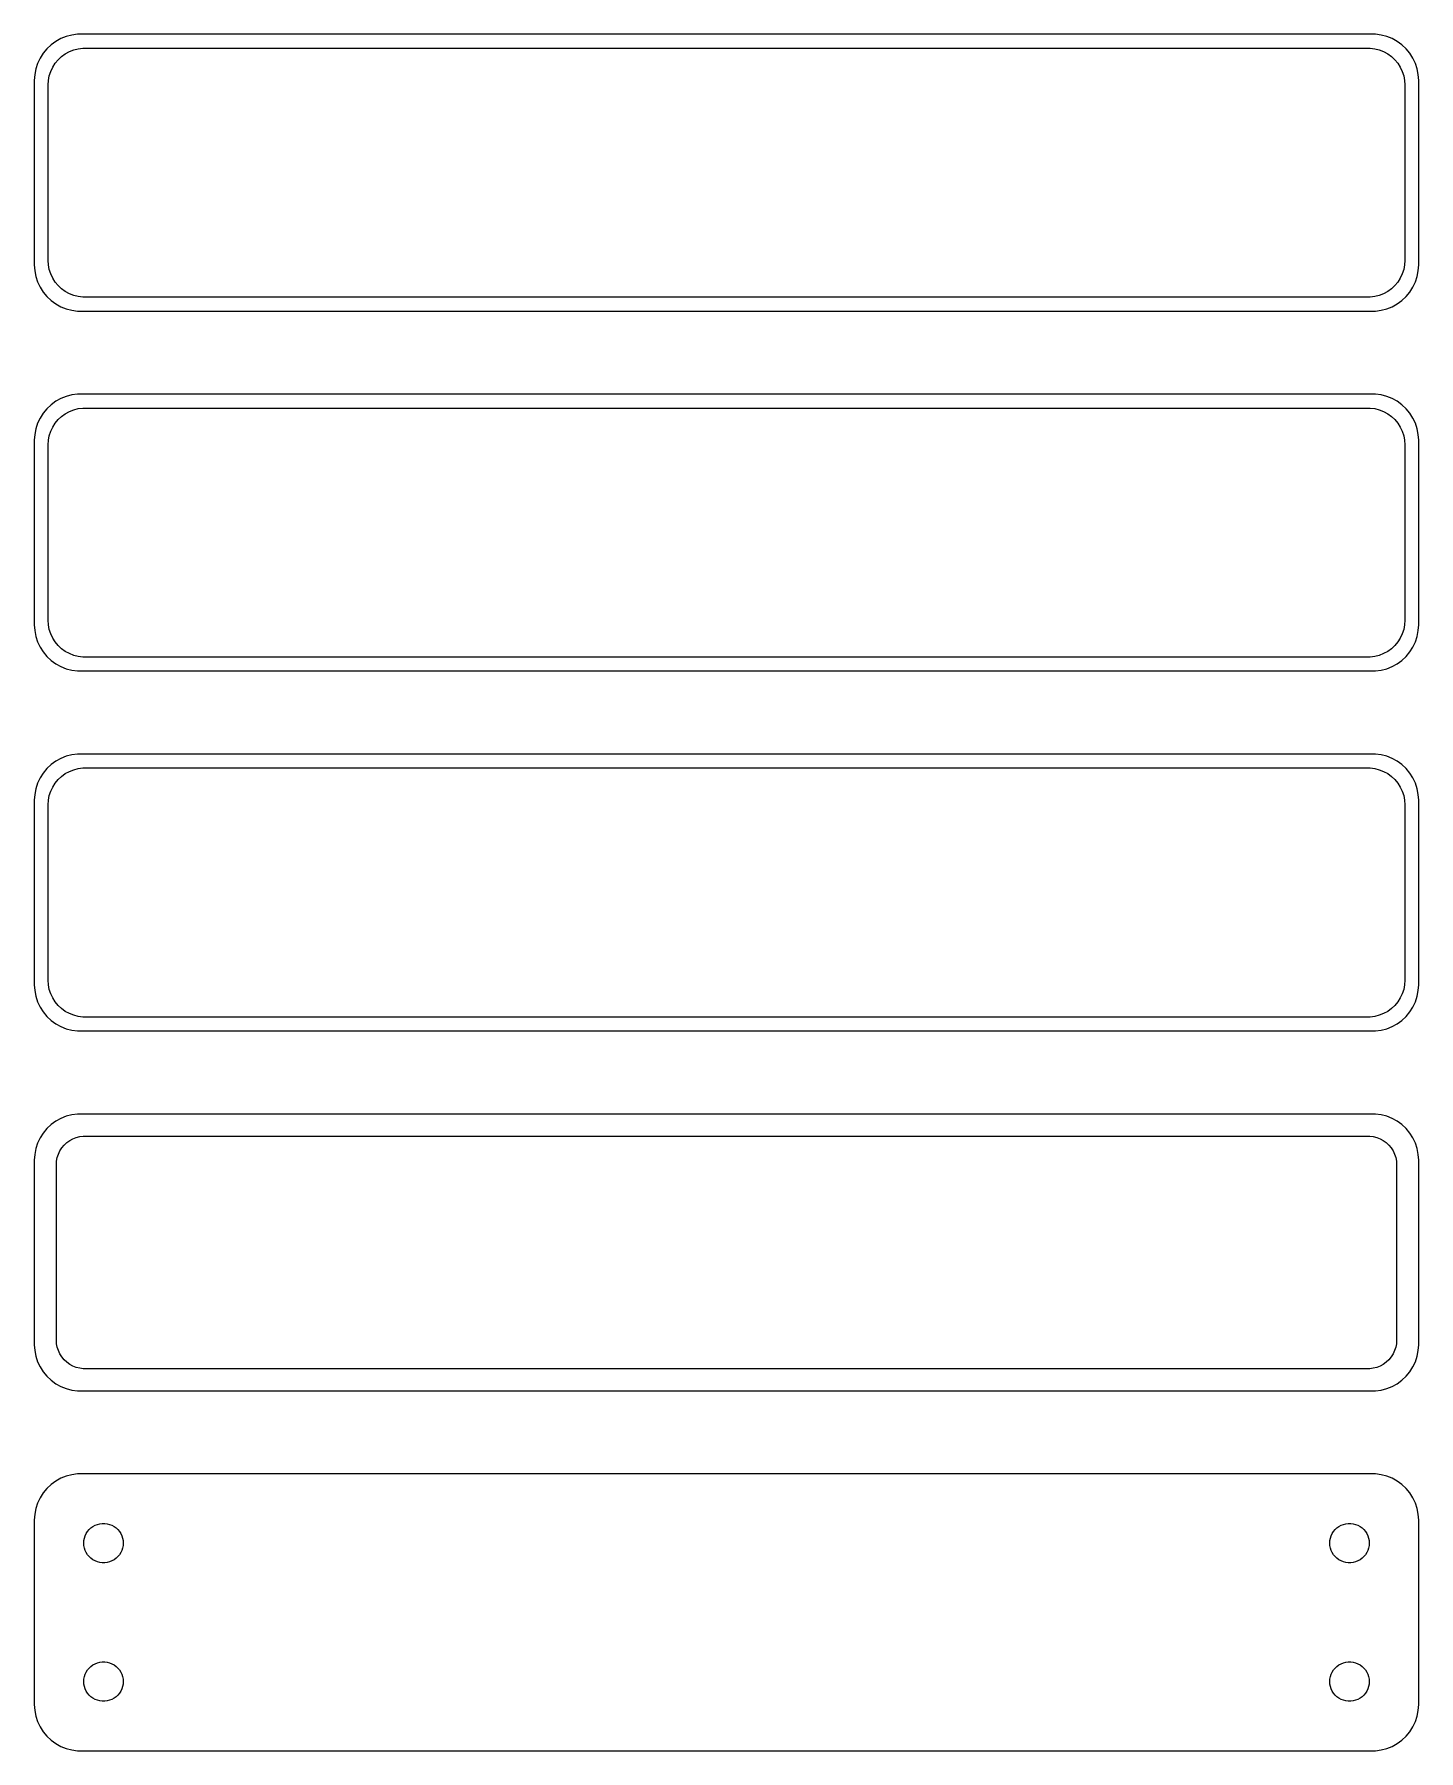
# Model space of a CAD drawing. Header units: metres. Extents: x -75 to 75, y 180 to 366.
import ezdxf

# ---------------------------------------------------------------- set-up
doc = ezdxf.new("R2010")
doc.units = ezdxf.units.M

msp = doc.modelspace()

# ---------------------------------------------------------------- linework, layer by layer
for p, q in [((-73.1871, 364.853), (-73.6448, 364.423)), ((-72.6791, 365.222), (-73.1871, 364.853)), ((-72.1289, 365.524), (-72.6791, 365.222)), ((-71.5451, 365.755), (-72.1289, 365.524)), ((-70.9369, 365.911), (-71.5451, 365.755)), ((-70.3139, 365.99), (-70.9369, 365.911)), ((70.3139, 365.99), (-70.3139, 365.99)), ((70.9369, 365.911), (70.3139, 365.99)), ((71.5451, 365.755), (70.9369, 365.911)), ((72.1289, 365.524), (71.5451, 365.755)), ((72.6791, 365.222), (72.1289, 365.524)), ((73.1871, 364.853), (72.6791, 365.222)), ((73.6448, 364.423), (73.1871, 364.853)), ((-74.6489, 362.841), (-74.8429, 362.243)), ((-74.3815, 363.409), (-74.6489, 362.841)), ((-74.0451, 363.939), (-74.3815, 363.409)), ((-73.6448, 364.423), (-74.0451, 363.939)), ((-73.0052, 362.427), (-72.7361, 362.851)), ((-72.7361, 362.851), (-72.4159, 363.238)), ((-72.4159, 363.238), (-72.0497, 363.582)), ((-72.0497, 363.582), (-71.6433, 363.877)), ((-71.6433, 363.877), (-71.2031, 364.119)), ((-71.2031, 364.119), (-70.7361, 364.304)), ((-70.7361, 364.304), (-70.2495, 364.429)), ((-70.2495, 364.429), (-69.7512, 364.492)), ((-69.7512, 364.492), (69.7512, 364.492)), ((69.7512, 364.492), (70.2495, 364.429)), ((70.2495, 364.429), (70.7361, 364.304)), ((70.7361, 364.304), (71.2031, 364.119)), ((71.2031, 364.119), (71.6433, 363.877)), ((71.6433, 363.877), (72.0497, 363.582)), ((72.0497, 363.582), (72.4159, 363.238)), ((72.4159, 363.238), (72.7361, 362.851)), ((72.7361, 362.851), (73.0052, 362.427)), ((74.0451, 363.939), (73.6448, 364.423)), ((74.3815, 363.409), (74.0451, 363.939)), ((74.6489, 362.841), (74.3815, 363.409)), ((74.8429, 362.243), (74.6489, 362.841)), ((-74.9606, 361.627), (-75, 361)), ((-75, 361), (-75, 341)), ((-74.8429, 362.243), (-74.9606, 361.627)), ((-73.5, 360.5), (-73.4685, 361.001)), ((-73.4685, 361.001), (-73.3743, 361.495)), ((-73.3743, 361.495), (-73.2191, 361.972)), ((-73.2191, 361.972), (-73.0052, 362.427)), ((73.0052, 362.427), (73.2191, 361.972)), ((73.2191, 361.972), (73.3743, 361.495)), ((73.3743, 361.495), (73.4685, 361.001)), ((73.4685, 361.001), (73.5, 360.5)), ((74.9606, 361.627), (74.8429, 362.243)), ((75, 361), (74.9606, 361.627)), ((75, 341), (75, 361)), ((-73.5, 341.5), (-73.5, 360.5)), ((73.5, 360.5), (73.5, 341.5)), ((-75, 341), (-74.9606, 340.373)), ((-74.9606, 340.373), (-74.8429, 339.757)), ((-73.4685, 340.999), (-73.5, 341.5)), ((-73.3743, 340.505), (-73.4685, 340.999)), ((-73.2191, 340.028), (-73.3743, 340.505)), ((73.3743, 340.505), (73.2191, 340.028)), ((73.4685, 340.999), (73.3743, 340.505)), ((73.5, 341.5), (73.4685, 340.999)), ((74.8429, 339.757), (74.9606, 340.373)), ((74.9606, 340.373), (75, 341)), ((-74.8429, 339.757), (-74.6489, 339.159)), ((-74.6489, 339.159), (-74.3815, 338.591)), ((-74.3815, 338.591), (-74.0451, 338.061)), ((-73.0052, 339.573), (-73.2191, 340.028)), ((-72.7361, 339.149), (-73.0052, 339.573)), ((-72.4159, 338.762), (-72.7361, 339.149)), ((-72.0497, 338.418), (-72.4159, 338.762)), ((72.4159, 338.762), (72.0497, 338.418)), ((72.7361, 339.149), (72.4159, 338.762)), ((73.0052, 339.573), (72.7361, 339.149)), ((73.2191, 340.028), (73.0052, 339.573)), ((74.0451, 338.061), (74.3815, 338.591)), ((74.3815, 338.591), (74.6489, 339.159)), ((74.6489, 339.159), (74.8429, 339.757)), ((-74.0451, 338.061), (-73.6448, 337.577)), ((-73.6448, 337.577), (-73.1871, 337.147)), ((-73.1871, 337.147), (-72.6791, 336.778)), ((-72.6791, 336.778), (-72.1289, 336.476)), ((-71.6433, 338.123), (-72.0497, 338.418)), ((-71.2031, 337.881), (-71.6433, 338.123)), ((-70.7361, 337.696), (-71.2031, 337.881)), ((-70.2495, 337.571), (-70.7361, 337.696)), ((-69.7512, 337.508), (-70.2495, 337.571)), ((69.7512, 337.508), (-69.7512, 337.508)), ((70.2495, 337.571), (69.7512, 337.508)), ((70.7361, 337.696), (70.2495, 337.571)), ((71.2031, 337.881), (70.7361, 337.696)), ((71.6433, 338.123), (71.2031, 337.881)), ((72.0497, 338.418), (71.6433, 338.123)), ((72.1289, 336.476), (72.6791, 336.778)), ((72.6791, 336.778), (73.1871, 337.147)), ((73.1871, 337.147), (73.6448, 337.577)), ((73.6448, 337.577), (74.0451, 338.061)), ((-72.1289, 336.476), (-71.5451, 336.245)), ((-71.5451, 336.245), (-70.9369, 336.089)), ((-70.9369, 336.089), (-70.3139, 336.01)), ((-70.3139, 336.01), (70.3139, 336.01)), ((70.3139, 336.01), (70.9369, 336.089)), ((70.9369, 336.089), (71.5451, 336.245)), ((71.5451, 336.245), (72.1289, 336.476)), ((-73.1871, 325.853), (-73.6448, 325.423)), ((-72.6791, 326.222), (-73.1871, 325.853)), ((-72.1289, 326.524), (-72.6791, 326.222)), ((-71.5451, 326.755), (-72.1289, 326.524)), ((-70.9369, 326.911), (-71.5451, 326.755)), ((-70.3139, 326.99), (-70.9369, 326.911)), ((70.3139, 326.99), (-70.3139, 326.99)), ((-70.2495, 325.429), (-69.7512, 325.492)), ((-69.7512, 325.492), (69.7512, 325.492)), ((69.7512, 325.492), (70.2495, 325.429)), ((70.9369, 326.911), (70.3139, 326.99)), ((71.5451, 326.755), (70.9369, 326.911)), ((72.1289, 326.524), (71.5451, 326.755)), ((72.6791, 326.222), (72.1289, 326.524)), ((73.1871, 325.853), (72.6791, 326.222)), ((73.6448, 325.423), (73.1871, 325.853)), ((-74.6489, 323.841), (-74.8429, 323.243)), ((-74.3815, 324.409), (-74.6489, 323.841)), ((-74.0451, 324.939), (-74.3815, 324.409)), ((-73.6448, 325.423), (-74.0451, 324.939)), ((-73.0052, 323.427), (-72.7361, 323.851)), ((-72.7361, 323.851), (-72.4159, 324.238)), ((-72.4159, 324.238), (-72.0497, 324.582)), ((-72.0497, 324.582), (-71.6433, 324.877)), ((-71.6433, 324.877), (-71.2031, 325.119)), ((-71.2031, 325.119), (-70.7361, 325.304)), ((-70.7361, 325.304), (-70.2495, 325.429)), ((70.2495, 325.429), (70.7361, 325.304)), ((70.7361, 325.304), (71.2031, 325.119)), ((71.2031, 325.119), (71.6433, 324.877)), ((71.6433, 324.877), (72.0497, 324.582)), ((72.0497, 324.582), (72.4159, 324.238)), ((72.4159, 324.238), (72.7361, 323.851)), ((72.7361, 323.851), (73.0052, 323.427)), ((74.0451, 324.939), (73.6448, 325.423)), ((74.3815, 324.409), (74.0451, 324.939)), ((74.6489, 323.841), (74.3815, 324.409)), ((74.8429, 323.243), (74.6489, 323.841)), ((-74.9606, 322.627), (-75, 322)), ((-75, 322), (-75, 302)), ((-74.8429, 323.243), (-74.9606, 322.627)), ((-73.5, 321.5), (-73.4685, 322.001)), ((-73.4685, 322.001), (-73.3743, 322.495)), ((-73.3743, 322.495), (-73.2191, 322.972)), ((-73.2191, 322.972), (-73.0052, 323.427)), ((73.0052, 323.427), (73.2191, 322.972)), ((73.2191, 322.972), (73.3743, 322.495)), ((73.3743, 322.495), (73.4685, 322.001)), ((73.4685, 322.001), (73.5, 321.5)), ((74.9606, 322.627), (74.8429, 323.243)), ((75, 322), (74.9606, 322.627)), ((75, 302), (75, 322)), ((-73.5, 302.5), (-73.5, 321.5)), ((73.5, 321.5), (73.5, 302.5)), ((-75, 302), (-74.9606, 301.373)), ((-74.9606, 301.373), (-74.8429, 300.757)), ((-73.4685, 301.999), (-73.5, 302.5)), ((-73.3743, 301.505), (-73.4685, 301.999)), ((-73.2191, 301.028), (-73.3743, 301.505)), ((73.3743, 301.505), (73.2191, 301.028)), ((73.4685, 301.999), (73.3743, 301.505)), ((73.5, 302.5), (73.4685, 301.999)), ((74.8429, 300.757), (74.9606, 301.373)), ((74.9606, 301.373), (75, 302)), ((-74.8429, 300.757), (-74.6489, 300.159)), ((-74.6489, 300.159), (-74.3815, 299.591)), ((-74.3815, 299.591), (-74.0451, 299.061)), ((-73.0052, 300.573), (-73.2191, 301.028)), ((-72.7361, 300.149), (-73.0052, 300.573)), ((-72.4159, 299.762), (-72.7361, 300.149)), ((-72.0497, 299.418), (-72.4159, 299.762)), ((72.4159, 299.762), (72.0497, 299.418)), ((72.7361, 300.149), (72.4159, 299.762)), ((73.0052, 300.573), (72.7361, 300.149)), ((73.2191, 301.028), (73.0052, 300.573)), ((74.0451, 299.061), (74.3815, 299.591)), ((74.3815, 299.591), (74.6489, 300.159)), ((74.6489, 300.159), (74.8429, 300.757)), ((-74.0451, 299.061), (-73.6448, 298.577)), ((-73.6448, 298.577), (-73.1871, 298.147)), ((-73.1871, 298.147), (-72.6791, 297.778)), ((-72.6791, 297.778), (-72.1289, 297.476)), ((-71.6433, 299.123), (-72.0497, 299.418)), ((-71.2031, 298.881), (-71.6433, 299.123)), ((-70.7361, 298.696), (-71.2031, 298.881)), ((-70.2495, 298.571), (-70.7361, 298.696)), ((-69.7512, 298.508), (-70.2495, 298.571)), ((69.7512, 298.508), (-69.7512, 298.508)), ((70.2495, 298.571), (69.7512, 298.508)), ((70.7361, 298.696), (70.2495, 298.571)), ((71.2031, 298.881), (70.7361, 298.696)), ((71.6433, 299.123), (71.2031, 298.881)), ((72.0497, 299.418), (71.6433, 299.123)), ((72.1289, 297.476), (72.6791, 297.778)), ((72.6791, 297.778), (73.1871, 298.147)), ((73.1871, 298.147), (73.6448, 298.577)), ((73.6448, 298.577), (74.0451, 299.061)), ((-72.1289, 297.476), (-71.5451, 297.245)), ((-71.5451, 297.245), (-70.9369, 297.089)), ((-70.9369, 297.089), (-70.3139, 297.01)), ((-70.3139, 297.01), (70.3139, 297.01)), ((70.3139, 297.01), (70.9369, 297.089)), ((70.9369, 297.089), (71.5451, 297.245)), ((71.5451, 297.245), (72.1289, 297.476)), ((-73.6448, 286.423), (-74.0451, 285.939)), ((-73.1871, 286.853), (-73.6448, 286.423)), ((-72.6791, 287.222), (-73.1871, 286.853)), ((-72.1289, 287.524), (-72.6791, 287.222)), ((-71.5451, 287.755), (-72.1289, 287.524)), ((-70.9369, 287.911), (-71.5451, 287.755)), ((-70.3139, 287.99), (-70.9369, 287.911)), ((-70.7361, 286.304), (-70.2495, 286.429)), ((70.3139, 287.99), (-70.3139, 287.99)), ((-70.2495, 286.429), (-69.7512, 286.492)), ((-69.7512, 286.492), (69.7512, 286.492)), ((69.7512, 286.492), (70.2495, 286.429)), ((70.2495, 286.429), (70.7361, 286.304)), ((70.9369, 287.911), (70.3139, 287.99)), ((71.5451, 287.755), (70.9369, 287.911)), ((72.1289, 287.524), (71.5451, 287.755)), ((72.6791, 287.222), (72.1289, 287.524)), ((73.1871, 286.853), (72.6791, 287.222)), ((73.6448, 286.423), (73.1871, 286.853)), ((74.0451, 285.939), (73.6448, 286.423)), ((-74.6489, 284.841), (-74.8429, 284.243)), ((-74.3815, 285.409), (-74.6489, 284.841)), ((-74.0451, 285.939), (-74.3815, 285.409)), ((-73.0052, 284.427), (-72.7361, 284.851)), ((-72.7361, 284.851), (-72.4159, 285.238)), ((-72.4159, 285.238), (-72.0497, 285.582)), ((-72.0497, 285.582), (-71.6433, 285.877)), ((-71.6433, 285.877), (-71.2031, 286.119)), ((-71.2031, 286.119), (-70.7361, 286.304)), ((70.7361, 286.304), (71.2031, 286.119)), ((71.2031, 286.119), (71.6433, 285.877)), ((71.6433, 285.877), (72.0497, 285.582)), ((72.0497, 285.582), (72.4159, 285.238)), ((72.4159, 285.238), (72.7361, 284.851)), ((72.7361, 284.851), (73.0052, 284.427)), ((74.3815, 285.409), (74.0451, 285.939)), ((74.6489, 284.841), (74.3815, 285.409)), ((74.8429, 284.243), (74.6489, 284.841)), ((-74.9606, 283.627), (-75, 283)), ((-75, 283), (-75, 263)), ((-74.8429, 284.243), (-74.9606, 283.627)), ((-73.5, 282.5), (-73.4685, 283.001)), ((-73.4685, 283.001), (-73.3743, 283.495)), ((-73.3743, 283.495), (-73.2191, 283.972)), ((-73.2191, 283.972), (-73.0052, 284.427)), ((73.0052, 284.427), (73.2191, 283.972)), ((73.2191, 283.972), (73.3743, 283.495)), ((73.3743, 283.495), (73.4685, 283.001)), ((73.4685, 283.001), (73.5, 282.5)), ((74.9606, 283.627), (74.8429, 284.243)), ((75, 283), (74.9606, 283.627)), ((75, 263), (75, 283)), ((-73.5, 263.5), (-73.5, 282.5)), ((73.5, 282.5), (73.5, 263.5)), ((-75, 263), (-74.9606, 262.373)), ((-74.9606, 262.373), (-74.8429, 261.757)), ((-73.4685, 262.999), (-73.5, 263.5)), ((-73.3743, 262.505), (-73.4685, 262.999)), ((-73.2191, 262.028), (-73.3743, 262.505)), ((73.3743, 262.505), (73.2191, 262.028)), ((73.4685, 262.999), (73.3743, 262.505)), ((73.5, 263.5), (73.4685, 262.999)), ((74.8429, 261.757), (74.9606, 262.373)), ((74.9606, 262.373), (75, 263)), ((-74.8429, 261.757), (-74.6489, 261.159)), ((-74.6489, 261.159), (-74.3815, 260.591)), ((-74.3815, 260.591), (-74.0451, 260.061)), ((-73.0052, 261.573), (-73.2191, 262.028)), ((-72.7361, 261.149), (-73.0052, 261.573)), ((-72.4159, 260.762), (-72.7361, 261.149)), ((-72.0497, 260.418), (-72.4159, 260.762)), ((-71.6433, 260.123), (-72.0497, 260.418)), ((72.0497, 260.418), (71.6433, 260.123)), ((72.4159, 260.762), (72.0497, 260.418)), ((72.7361, 261.149), (72.4159, 260.762)), ((73.0052, 261.573), (72.7361, 261.149)), ((73.2191, 262.028), (73.0052, 261.573)), ((74.0451, 260.061), (74.3815, 260.591)), ((74.3815, 260.591), (74.6489, 261.159)), ((74.6489, 261.159), (74.8429, 261.757)), ((-74.0451, 260.061), (-73.6448, 259.577)), ((-73.6448, 259.577), (-73.1871, 259.147)), ((-73.1871, 259.147), (-72.6791, 258.778)), ((-72.6791, 258.778), (-72.1289, 258.476)), ((-71.2031, 259.881), (-71.6433, 260.123)), ((-70.7361, 259.696), (-71.2031, 259.881)), ((-70.2495, 259.571), (-70.7361, 259.696)), ((-69.7512, 259.508), (-70.2495, 259.571)), ((69.7512, 259.508), (-69.7512, 259.508)), ((70.2495, 259.571), (69.7512, 259.508)), ((70.7361, 259.696), (70.2495, 259.571)), ((71.2031, 259.881), (70.7361, 259.696)), ((71.6433, 260.123), (71.2031, 259.881)), ((72.1289, 258.476), (72.6791, 258.778)), ((72.6791, 258.778), (73.1871, 259.147)), ((73.1871, 259.147), (73.6448, 259.577)), ((73.6448, 259.577), (74.0451, 260.061)), ((-72.1289, 258.476), (-71.5451, 258.245)), ((-71.5451, 258.245), (-70.9369, 258.089)), ((-70.9369, 258.089), (-70.3139, 258.01)), ((-70.3139, 258.01), (70.3139, 258.01)), ((70.3139, 258.01), (70.9369, 258.089)), ((70.9369, 258.089), (71.5451, 258.245)), ((71.5451, 258.245), (72.1289, 258.476)), ((-73.6448, 247.423), (-74.0451, 246.939)), ((-73.1871, 247.853), (-73.6448, 247.423)), ((-72.6791, 248.222), (-73.1871, 247.853)), ((-72.1289, 248.524), (-72.6791, 248.222)), ((-71.5451, 248.755), (-72.1289, 248.524)), ((-70.9369, 248.911), (-71.5451, 248.755)), ((-70.3139, 248.99), (-70.9369, 248.911)), ((70.3139, 248.99), (-70.3139, 248.99)), ((70.9369, 248.911), (70.3139, 248.99)), ((71.5451, 248.755), (70.9369, 248.911)), ((72.1289, 248.524), (71.5451, 248.755)), ((72.6791, 248.222), (72.1289, 248.524)), ((73.1871, 247.853), (72.6791, 248.222)), ((73.6448, 247.423), (73.1871, 247.853)), ((74.0451, 246.939), (73.6448, 247.423)), ((-74.6489, 245.841), (-74.8429, 245.243)), ((-74.3815, 246.409), (-74.6489, 245.841)), ((-74.0451, 246.939), (-74.3815, 246.409)), ((-72.0184, 245.33), (-71.7692, 245.631)), ((-71.7692, 245.631), (-71.4843, 245.899)), ((-71.4843, 245.899), (-71.168, 246.128)), ((-71.168, 246.128), (-70.8254, 246.317)), ((-70.8254, 246.317), (-70.4619, 246.461)), ((-70.4619, 246.461), (-70.0833, 246.558)), ((-70.0833, 246.558), (-69.6955, 246.607)), ((-69.6955, 246.607), (69.6955, 246.607)), ((69.6955, 246.607), (70.0833, 246.558)), ((70.0833, 246.558), (70.4619, 246.461)), ((70.4619, 246.461), (70.8254, 246.317)), ((70.8254, 246.317), (71.168, 246.128)), ((71.168, 246.128), (71.4843, 245.899)), ((71.4843, 245.899), (71.7692, 245.631)), ((71.7692, 245.631), (72.0184, 245.33)), ((74.3815, 246.409), (74.0451, 246.939)), ((74.6489, 245.841), (74.3815, 246.409)), ((74.8429, 245.243), (74.6489, 245.841)), ((-74.9606, 244.627), (-75, 244)), ((-75, 244), (-75, 224)), ((-74.8429, 245.243), (-74.9606, 244.627)), ((-72.6129, 243.5), (-72.5884, 243.89)), ((-72.5884, 243.89), (-72.5151, 244.274)), ((-72.5151, 244.274), (-72.3943, 244.646)), ((-72.3943, 244.646), (-72.2279, 245)), ((-72.2279, 245), (-72.0184, 245.33)), ((72.0184, 245.33), (72.2279, 245)), ((72.2279, 245), (72.3943, 244.646)), ((72.3943, 244.646), (72.5151, 244.274)), ((72.5151, 244.274), (72.5884, 243.89)), ((72.5884, 243.89), (72.6129, 243.5)), ((74.9606, 244.627), (74.8429, 245.243)), ((75, 244), (74.9606, 244.627)), ((75, 224), (75, 244)), ((-72.6129, 224.5), (-72.6129, 243.5)), ((72.6129, 243.5), (72.6129, 224.5)), ((-75, 224), (-74.9606, 223.373)), ((-74.9606, 223.373), (-74.8429, 222.757)), ((-72.5884, 224.11), (-72.6129, 224.5)), ((-72.5151, 223.726), (-72.5884, 224.11)), ((-72.3943, 223.354), (-72.5151, 223.726)), ((-72.2279, 223), (-72.3943, 223.354)), ((72.3943, 223.354), (72.2279, 223)), ((72.5151, 223.726), (72.3943, 223.354)), ((72.5884, 224.11), (72.5151, 223.726)), ((72.6129, 224.5), (72.5884, 224.11)), ((74.8429, 222.757), (74.9606, 223.373)), ((74.9606, 223.373), (75, 224)), ((-74.8429, 222.757), (-74.6489, 222.159)), ((-74.6489, 222.159), (-74.3815, 221.591)), ((-74.3815, 221.591), (-74.0451, 221.061)), ((-72.0184, 222.67), (-72.2279, 223)), ((-71.7692, 222.369), (-72.0184, 222.67)), ((-71.4843, 222.101), (-71.7692, 222.369)), ((-71.168, 221.872), (-71.4843, 222.101)), ((-70.8254, 221.683), (-71.168, 221.872)), ((-70.4619, 221.539), (-70.8254, 221.683)), ((-70.0833, 221.442), (-70.4619, 221.539)), ((-69.6955, 221.393), (-70.0833, 221.442)), ((69.6955, 221.393), (-69.6955, 221.393)), ((70.0833, 221.442), (69.6955, 221.393)), ((70.4619, 221.539), (70.0833, 221.442)), ((70.8254, 221.683), (70.4619, 221.539)), ((71.168, 221.872), (70.8254, 221.683)), ((71.4843, 222.101), (71.168, 221.872)), ((71.7692, 222.369), (71.4843, 222.101)), ((72.0184, 222.67), (71.7692, 222.369)), ((72.2279, 223), (72.0184, 222.67)), ((74.0451, 221.061), (74.3815, 221.591)), ((74.3815, 221.591), (74.6489, 222.159)), ((74.6489, 222.159), (74.8429, 222.757)), ((-74.0451, 221.061), (-73.6448, 220.577)), ((-73.6448, 220.577), (-73.1871, 220.147)), ((-73.1871, 220.147), (-72.6791, 219.778)), ((-72.6791, 219.778), (-72.1289, 219.476)), ((-72.1289, 219.476), (-71.5451, 219.245)), ((71.5451, 219.245), (72.1289, 219.476)), ((72.1289, 219.476), (72.6791, 219.778)), ((72.6791, 219.778), (73.1871, 220.147)), ((73.1871, 220.147), (73.6448, 220.577)), ((73.6448, 220.577), (74.0451, 221.061)), ((-71.5451, 219.245), (-70.9369, 219.089)), ((-70.9369, 219.089), (-70.3139, 219.01)), ((-70.3139, 219.01), (70.3139, 219.01)), ((70.3139, 219.01), (70.9369, 219.089)), ((70.9369, 219.089), (71.5451, 219.245)), ((-73.6448, 208.423), (-74.0451, 207.939)), ((-73.1871, 208.853), (-73.6448, 208.423)), ((-72.6791, 209.222), (-73.1871, 208.853)), ((-72.1289, 209.524), (-72.6791, 209.222)), ((-71.5451, 209.755), (-72.1289, 209.524)), ((-70.9369, 209.911), (-71.5451, 209.755)), ((-70.3139, 209.99), (-70.9369, 209.911)), ((70.3139, 209.99), (-70.3139, 209.99)), ((70.9369, 209.911), (70.3139, 209.99)), ((71.5451, 209.755), (70.9369, 209.911)), ((72.1289, 209.524), (71.5451, 209.755)), ((72.6791, 209.222), (72.1289, 209.524)), ((73.1871, 208.853), (72.6791, 209.222)), ((73.6448, 208.423), (73.1871, 208.853)), ((74.0451, 207.939), (73.6448, 208.423)), ((-74.6489, 206.841), (-74.8429, 206.243)), ((-74.3815, 207.409), (-74.6489, 206.841)), ((-74.0451, 207.939), (-74.3815, 207.409)), ((74.3815, 207.409), (74.0451, 207.939)), ((74.6489, 206.841), (74.3815, 207.409)), ((74.8429, 206.243), (74.6489, 206.841)), ((-74.9606, 205.627), (-75, 205)), ((-75, 205), (-75, 185)), ((-74.8429, 206.243), (-74.9606, 205.627)), ((-68.1598, 204.531), (-67.9001, 204.597)), ((-67.9001, 204.597), (-67.6341, 204.631)), ((-67.6341, 204.631), (-67.3659, 204.631)), ((-67.3659, 204.631), (-67.0999, 204.597)), ((-67.0999, 204.597), (-66.8401, 204.531)), ((66.8401, 204.531), (67.0999, 204.597)), ((67.0999, 204.597), (67.3659, 204.631)), ((67.3659, 204.631), (67.6341, 204.631)), ((67.6341, 204.631), (67.9001, 204.597)), ((67.9001, 204.597), (68.1598, 204.531)), ((74.9606, 205.627), (74.8429, 206.243)), ((75, 205), (74.9606, 205.627)), ((75, 185), (75, 205)), ((-69.6353, 202.5), (-69.6185, 202.768)), ((-69.6185, 202.768), (-69.5682, 203.031)), ((-69.5682, 203.031), (-69.4853, 203.286)), ((-69.4853, 203.286), (-69.3712, 203.529)), ((-69.3712, 203.529), (-69.2275, 203.755)), ((-69.2275, 203.755), (-69.0566, 203.962)), ((-69.0566, 203.962), (-68.8611, 204.145)), ((-68.8611, 204.145), (-68.6441, 204.303)), ((-68.6441, 204.303), (-68.4092, 204.432)), ((-68.4092, 204.432), (-68.1598, 204.531)), ((-66.8401, 204.531), (-66.5908, 204.432)), ((-66.5908, 204.432), (-66.3559, 204.303)), ((-66.3559, 204.303), (-66.1389, 204.145)), ((-66.1389, 204.145), (-65.9434, 203.962)), ((-65.9434, 203.962), (-65.7725, 203.755)), ((-65.7725, 203.755), (-65.6288, 203.529)), ((-65.6288, 203.529), (-65.5146, 203.286)), ((-65.5146, 203.286), (-65.4318, 203.031)), ((-65.4318, 203.031), (-65.3815, 202.768)), ((-65.3815, 202.768), (-65.3647, 202.5)), ((65.3647, 202.5), (65.3815, 202.768)), ((65.3815, 202.768), (65.4318, 203.031)), ((65.4318, 203.031), (65.5146, 203.286)), ((65.5146, 203.286), (65.6288, 203.529)), ((65.6288, 203.529), (65.7725, 203.755)), ((65.7725, 203.755), (65.9434, 203.962)), ((65.9434, 203.962), (66.1389, 204.145)), ((66.1389, 204.145), (66.3559, 204.303)), ((66.3559, 204.303), (66.5908, 204.432)), ((66.5908, 204.432), (66.8401, 204.531)), ((68.1598, 204.531), (68.4092, 204.432)), ((68.4092, 204.432), (68.6441, 204.303)), ((68.6441, 204.303), (68.8611, 204.145)), ((68.8611, 204.145), (69.0566, 203.962)), ((69.0566, 203.962), (69.2275, 203.755)), ((69.2275, 203.755), (69.3712, 203.529)), ((69.3712, 203.529), (69.4853, 203.286)), ((69.4853, 203.286), (69.5682, 203.031)), ((69.5682, 203.031), (69.6185, 202.768)), ((69.6185, 202.768), (69.6353, 202.5)), ((-69.6185, 202.232), (-69.6353, 202.5)), ((-69.5682, 201.969), (-69.6185, 202.232)), ((-69.4853, 201.714), (-69.5682, 201.969)), ((-69.3712, 201.471), (-69.4853, 201.714)), ((-69.2275, 201.245), (-69.3712, 201.471)), ((-69.0566, 201.038), (-69.2275, 201.245)), ((-68.8611, 200.855), (-69.0566, 201.038)), ((-65.9434, 201.038), (-66.1389, 200.855)), ((-65.7725, 201.245), (-65.9434, 201.038)), ((-65.6288, 201.471), (-65.7725, 201.245)), ((-65.5146, 201.714), (-65.6288, 201.471)), ((-65.4318, 201.969), (-65.5146, 201.714)), ((-65.3815, 202.232), (-65.4318, 201.969)), ((-65.3647, 202.5), (-65.3815, 202.232)), ((65.3815, 202.232), (65.3647, 202.5)), ((65.4318, 201.969), (65.3815, 202.232)), ((65.5146, 201.714), (65.4318, 201.969)), ((65.6288, 201.471), (65.5146, 201.714)), ((65.7725, 201.245), (65.6288, 201.471)), ((65.9434, 201.038), (65.7725, 201.245)), ((66.1389, 200.855), (65.9434, 201.038)), ((69.0566, 201.038), (68.8611, 200.855)), ((69.2275, 201.245), (69.0566, 201.038)), ((69.3712, 201.471), (69.2275, 201.245)), ((69.4853, 201.714), (69.3712, 201.471)), ((69.5682, 201.969), (69.4853, 201.714)), ((69.6185, 202.232), (69.5682, 201.969)), ((69.6353, 202.5), (69.6185, 202.232)), ((-68.6441, 200.697), (-68.8611, 200.855)), ((-68.4092, 200.568), (-68.6441, 200.697)), ((-68.1598, 200.469), (-68.4092, 200.568)), ((-67.9001, 200.403), (-68.1598, 200.469)), ((-67.6341, 200.369), (-67.9001, 200.403)), ((-67.3659, 200.369), (-67.6341, 200.369)), ((-67.0999, 200.403), (-67.3659, 200.369)), ((-66.8401, 200.469), (-67.0999, 200.403)), ((-66.5908, 200.568), (-66.8401, 200.469)), ((-66.3559, 200.697), (-66.5908, 200.568)), ((-66.1389, 200.855), (-66.3559, 200.697)), ((66.3559, 200.697), (66.1389, 200.855)), ((66.5908, 200.568), (66.3559, 200.697)), ((66.8401, 200.469), (66.5908, 200.568)), ((67.0999, 200.403), (66.8401, 200.469)), ((67.3659, 200.369), (67.0999, 200.403)), ((67.6341, 200.369), (67.3659, 200.369)), ((67.9001, 200.403), (67.6341, 200.369)), ((68.1598, 200.469), (67.9001, 200.403)), ((68.4092, 200.568), (68.1598, 200.469)), ((68.6441, 200.697), (68.4092, 200.568)), ((68.8611, 200.855), (68.6441, 200.697)), ((-69.6185, 187.768), (-69.5682, 188.031)), ((-69.5682, 188.031), (-69.4853, 188.286)), ((-69.4853, 188.286), (-69.3712, 188.529)), ((-69.3712, 188.529), (-69.2275, 188.755)), ((-69.2275, 188.755), (-69.0566, 188.962)), ((-69.0566, 188.962), (-68.8611, 189.145)), ((-68.8611, 189.145), (-68.6441, 189.303)), ((-68.6441, 189.303), (-68.4092, 189.432)), ((-68.4092, 189.432), (-68.1598, 189.531)), ((-68.1598, 189.531), (-67.9001, 189.597)), ((-67.9001, 189.597), (-67.6341, 189.631)), ((-67.6341, 189.631), (-67.3659, 189.631)), ((-67.3659, 189.631), (-67.0999, 189.597)), ((-67.0999, 189.597), (-66.8401, 189.531)), ((-66.8401, 189.531), (-66.5908, 189.432)), ((-66.5908, 189.432), (-66.3559, 189.303)), ((-66.3559, 189.303), (-66.1389, 189.145)), ((-66.1389, 189.145), (-65.9434, 188.962)), ((-65.9434, 188.962), (-65.7725, 188.755)), ((-65.7725, 188.755), (-65.6288, 188.529)), ((-65.6288, 188.529), (-65.5146, 188.286)), ((-65.5146, 188.286), (-65.4318, 188.031)), ((-65.4318, 188.031), (-65.3815, 187.768)), ((65.3815, 187.768), (65.4318, 188.031)), ((65.4318, 188.031), (65.5146, 188.286)), ((65.5146, 188.286), (65.6288, 188.529)), ((65.6288, 188.529), (65.7725, 188.755)), ((65.7725, 188.755), (65.9434, 188.962)), ((65.9434, 188.962), (66.1389, 189.145)), ((66.1389, 189.145), (66.3559, 189.303)), ((66.3559, 189.303), (66.5908, 189.432)), ((66.5908, 189.432), (66.8401, 189.531)), ((66.8401, 189.531), (67.0999, 189.597)), ((67.0999, 189.597), (67.3659, 189.631)), ((67.3659, 189.631), (67.6341, 189.631)), ((67.6341, 189.631), (67.9001, 189.597)), ((67.9001, 189.597), (68.1598, 189.531)), ((68.1598, 189.531), (68.4092, 189.432)), ((68.4092, 189.432), (68.6441, 189.303)), ((68.6441, 189.303), (68.8611, 189.145)), ((68.8611, 189.145), (69.0566, 188.962)), ((69.0566, 188.962), (69.2275, 188.755)), ((69.2275, 188.755), (69.3712, 188.529)), ((69.3712, 188.529), (69.4853, 188.286)), ((69.4853, 188.286), (69.5682, 188.031)), ((69.5682, 188.031), (69.6185, 187.768)), ((-69.6353, 187.5), (-69.6185, 187.768)), ((-69.6185, 187.232), (-69.6353, 187.5)), ((-69.5682, 186.969), (-69.6185, 187.232)), ((-69.4853, 186.714), (-69.5682, 186.969)), ((-69.3712, 186.471), (-69.4853, 186.714)), ((-69.2275, 186.245), (-69.3712, 186.471)), ((-69.0566, 186.038), (-69.2275, 186.245)), ((-68.8611, 185.855), (-69.0566, 186.038)), ((-65.9434, 186.038), (-66.1389, 185.855)), ((-65.7725, 186.245), (-65.9434, 186.038)), ((-65.6288, 186.471), (-65.7725, 186.245)), ((-65.5146, 186.714), (-65.6288, 186.471)), ((-65.4318, 186.969), (-65.5146, 186.714)), ((-65.3815, 187.232), (-65.4318, 186.969)), ((-65.3815, 187.768), (-65.3647, 187.5)), ((-65.3647, 187.5), (-65.3815, 187.232)), ((65.3647, 187.5), (65.3815, 187.768)), ((65.3815, 187.232), (65.3647, 187.5)), ((65.4318, 186.969), (65.3815, 187.232)), ((65.5146, 186.714), (65.4318, 186.969)), ((65.6288, 186.471), (65.5146, 186.714)), ((65.7725, 186.245), (65.6288, 186.471)), ((65.9434, 186.038), (65.7725, 186.245)), ((66.1389, 185.855), (65.9434, 186.038)), ((69.0566, 186.038), (68.8611, 185.855)), ((69.2275, 186.245), (69.0566, 186.038)), ((69.3712, 186.471), (69.2275, 186.245)), ((69.4853, 186.714), (69.3712, 186.471)), ((69.5682, 186.969), (69.4853, 186.714)), ((69.6185, 187.232), (69.5682, 186.969)), ((69.6185, 187.768), (69.6353, 187.5)), ((69.6353, 187.5), (69.6185, 187.232)), ((-75, 185), (-74.9606, 184.373)), ((-74.9606, 184.373), (-74.8429, 183.757)), ((-68.6441, 185.697), (-68.8611, 185.855)), ((-68.4092, 185.568), (-68.6441, 185.697)), ((-68.1598, 185.469), (-68.4092, 185.568)), ((-67.9001, 185.403), (-68.1598, 185.469)), ((-67.6341, 185.369), (-67.9001, 185.403)), ((-67.3659, 185.369), (-67.6341, 185.369)), ((-67.0999, 185.403), (-67.3659, 185.369)), ((-66.8401, 185.469), (-67.0999, 185.403)), ((-66.5908, 185.568), (-66.8401, 185.469)), ((-66.3559, 185.697), (-66.5908, 185.568)), ((-66.1389, 185.855), (-66.3559, 185.697)), ((66.3559, 185.697), (66.1389, 185.855)), ((66.5908, 185.568), (66.3559, 185.697)), ((66.8401, 185.469), (66.5908, 185.568)), ((67.0999, 185.403), (66.8401, 185.469)), ((67.3659, 185.369), (67.0999, 185.403)), ((67.6341, 185.369), (67.3659, 185.369)), ((67.9001, 185.403), (67.6341, 185.369)), ((68.1598, 185.469), (67.9001, 185.403)), ((68.4092, 185.568), (68.1598, 185.469)), ((68.6441, 185.697), (68.4092, 185.568)), ((68.8611, 185.855), (68.6441, 185.697)), ((74.8429, 183.757), (74.9606, 184.373)), ((74.9606, 184.373), (75, 185)), ((-74.8429, 183.757), (-74.6489, 183.159)), ((-74.6489, 183.159), (-74.3815, 182.591)), ((-74.3815, 182.591), (-74.0451, 182.061)), ((74.0451, 182.061), (74.3815, 182.591)), ((74.3815, 182.591), (74.6489, 183.159)), ((74.6489, 183.159), (74.8429, 183.757)), ((-74.0451, 182.061), (-73.6448, 181.577)), ((-73.6448, 181.577), (-73.1871, 181.147)), ((-73.1871, 181.147), (-72.6791, 180.778)), ((-72.6791, 180.778), (-72.1289, 180.476)), ((-72.1289, 180.476), (-71.5451, 180.245)), ((71.5451, 180.245), (72.1289, 180.476)), ((72.1289, 180.476), (72.6791, 180.778)), ((72.6791, 180.778), (73.1871, 181.147)), ((73.1871, 181.147), (73.6448, 181.577)), ((73.6448, 181.577), (74.0451, 182.061)), ((-71.5451, 180.245), (-70.9369, 180.089)), ((-70.9369, 180.089), (-70.3139, 180.01)), ((-70.3139, 180.01), (70.3139, 180.01)), ((70.3139, 180.01), (70.9369, 180.089)), ((70.9369, 180.089), (71.5451, 180.245))]:
    msp.add_line(p, q)

doc.saveas('drawing.dxf')
